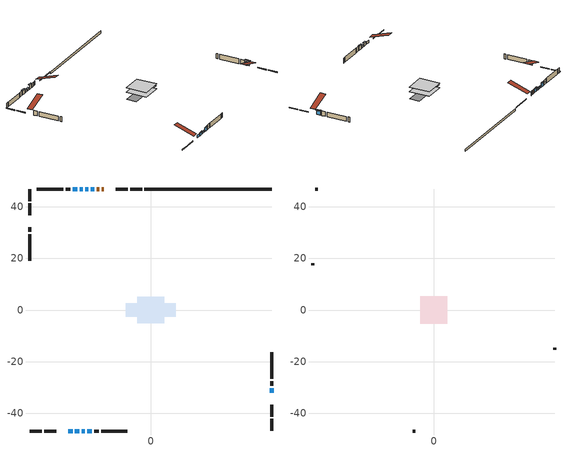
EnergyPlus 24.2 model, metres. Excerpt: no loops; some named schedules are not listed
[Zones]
conditioned space
 floor adiabatic (Floor2 construction): -5.02,-5.02 -5.02,5.02 5.02,5.02 5.02,-5.02 z0.55
 floor adiabatic (AdiabaticFloorConstruction): -5.2,-5.2 -5.2,5.2 5.2,5.2 5.2,-5.2 z0.55
 floor foundation (Slab1 construction): -9.77,-2.57 -9.77,2.57 9.77,2.57 9.77,-2.57 z-0.52
 wall outside (RimJoist1 construction): -3.36,46.94 -8.03,46.94 / -46.94,-46.94 -42.27,-46.94 / -46.94,46.94 -46.94,42.27 / 46.94,-46.94 46.94,-42.27 z0.55:0.85
 wall outside (RimJoist2 construction): -8.96,46.94 -13.63,46.94 / -41.34,-46.94 -36.67,-46.94 / -46.94,41.34 -46.94,36.67 / 46.94,-41.34 46.94,-36.67 z0.55:0.85
 wall outside (AdiabaticWallConstruction 1): -18.21,46.94 -19.02,46.94 / -19.95,46.94 -20.92,46.94 z0.55:2.58
 wall outside (AdiabaticWallConstruction): 46.94,-32.1 46.94,-30.32 z0.55:2.53; -32.1,-46.94 -30.35,-46.94 z0.55:1.77; -21.85,46.94 -23.37,46.94 / -28.44,46.94 -30.27,46.94 / -24.67,-46.94 -22.94,-46.94 z0.55:2.58; -24.3,46.94 -25.42,46.94 z0.55:1.41; -26.35,46.94 -27.51,46.94 z0.55:1.72; -29.42,-46.94 -27.69,-46.94 z0.55:1.97; -26.76,-46.94 -25.59,-46.94 z0.55:1.57
 wall outside (Wall1 construction): -31.2,46.94 -33.01,46.94 / -22.01,-46.94 -20.19,-46.94 / -46.94,32.1 -46.94,30.28 / 46.94,-29.39 46.94,-27.58 z0.55:2.99
 wall outside (Wall2 construction): -33.94,46.94 -44.16,46.94 / -19.27,-46.94 -9.05,-46.94 / -46.94,29.35 -46.94,19.14 / 46.94,-26.65 46.94,-16.43 z0.55:2.99
 wall foundation (FoundationWall1 construction): 46.94,46.94 -2.43,46.94 z-0.52:0.55
 window (WindowConstruction): 46.94,-32.1 46.94,-30.32 z0.55:2.53
 window (WindowConstruction 8): -32.1,-46.94 -30.35,-46.94 z0.55:1.77
 window (WindowConstruction 1): -21.85,46.94 -23.37,46.94 z0.55:2.58
 window (WindowConstruction 2): -24.3,46.94 -25.42,46.94 z0.55:1.41
 window (WindowConstruction 3): -26.35,46.94 -27.51,46.94 z0.55:1.72
 window (WindowConstruction 4): -28.44,46.94 -30.27,46.94 z0.55:2.58
 window (WindowConstruction 5): -29.42,-46.94 -27.69,-46.94 z0.55:1.97
 window (WindowConstruction 6): -26.76,-46.94 -25.59,-46.94 z0.55:1.56
 window (WindowConstruction 7): -24.66,-46.94 -22.94,-46.94 z0.55:2.58
 door (Door): -18.21,46.94 -19.02,46.94 z0.55:2.58
 door (Door 1): -19.95,46.94 -20.92,46.94 z0.55:2.58
 ceiling adiabatic (AdiabaticFloorConstruction): 5.2,-5.2 5.2,5.2 -5.2,5.2 -5.2,-5.2 z0.55
attic - vented
 floor to conditioned space (Floor1 construction Reversed): -5.3,-5.3 -5.3,5.3 5.3,5.3 5.3,-5.3 z2.99
 wall outside (Wall3 construction): -45.09,46.94 -46.02,46.94 / -8.12,-46.94 -7.19,-46.94 / -46.94,18.21 -46.94,17.28 / 46.94,-15.5 46.94,-14.57 z0.55:2.99
 roof outside (Roof1 construction): -17.28,46.94,2.99 -17.28,36.62,6.43 -14.56,36.62,6.43 -14.56,46.94,2.99; -33.02,-46.94,2.99 -33.02,-36.62,6.43 -35.75,-36.62,6.43 -35.75,-46.94,2.99; -46.94,33.02,2.99 -36.62,33.02,6.43 -36.62,35.75,6.43 -46.94,35.75,2.99; 46.94,-33.02,2.99 36.62,-33.02,6.43 36.62,-35.75,6.43 46.94,-35.75,2.99
shading: 46.94,-29.71 46.94,-32.7 47.55,-32.7 47.55,-29.71 z3.14; -23.52,46.94 -21.7,46.94 -21.7,47.55 -23.52,47.55 z2.73; -25.57,46.94 -24.15,46.94 -24.15,47.55 -25.57,47.55 z1.56; -27.66,46.94 -26.2,46.94 -26.2,47.55 -27.66,47.55 z1.87; -30.42,46.94 -28.29,46.94 -28.29,47.55 -30.42,47.55 z2.73; -27.54,-46.94 -29.57,-46.94 -29.57,-47.55 -27.54,-47.55 z2.12; -25.44,-46.94 -26.91,-46.94 -26.91,-47.55 -25.44,-47.55 z1.71; -22.79,-46.94 -24.81,-46.94 -24.81,-47.55 -22.79,-47.55 z2.73
[Building]
Building 1: Terrain=Suburbs
[Site:Location]
Victoria Intl AP_BC: Latitude {deg}=48.65; Longitude {deg}=-123.43; Time Zone {hr}=-8; Elevation {m}=20; Keep Site Location Information=Yes
[Site:GroundTemperature:Shallow]
8.05499, 7.06759, 6.98852, 7.45709, 9.33813, 11.2104, 12.8336, 13.8618, 13.9492, 13.1129, 11.5311, 9.71625
[Site:WaterMainsTemperature]
Calculation Method=Schedule; Temperature Schedule=mains temperature schedule
[Material] Roughness=Rough; Thermal Absorptance=0.9
Name | Thickness {m} | Conductivity {W/m-K} | Density {kg/m3} | Specific Heat {J/kg-K} | Solar Absorptance | Visible Absorptance
asphalt or fiberglass shingles | 0.00635 | 0.162714 | 1121.4 | 1465.45 | 0.4 | 0.4
ceiling loosefill ins | 0.0846667 | 0.0480833 | 16.02 | 1046.75 | 0.7 | 0.7
ceiling stud and cavity | 0.1397 | 0.115821 | 65.682 | 1177.47 | 0.7 | 0.7
concrete 4.0 in. | 0.1016 | 1.803125 | 2242.8 | 837.4 | 0.7 | 0.7
concrete 8.0 in. | 0.2032 | 1.803125 | 2242.8 | 837.4 | 0.7 | 0.7
door material | 0.04445 | 0.188738 | 512.64 | 1214.23 | 0.7 | 0.7
door material 1 | 0.04445 | 0.053851 | 512.64 | 1214.23 | 0.7 | 0.7
exterior vertical ins | 0.00777259 | 0.029427 | 32.04 | 1214.23 | 0.7 | 0.7
floor covering | 0.0127 | 9.015625 | 54.468 | 1339.84 | 0.6 | 0.6
floor covering 1 | 0.0127 | 0.0433444 | 54.468 | 1339.84 | 0.6 | 0.6
floor rigid ins; wall rigid ins | 0.512978 | 0.029427 | 32.04 | 1214.23 | 0.7 | 0.7
floor stud and cavity | 0.0889 | 0.340671 | 50.32683 | 1063.81 | 0.7 | 0.7
floor stud and cavity 1 | 0.1397 | 1.75129 | 37.0049 | 1207.88 | 0.7 | 0.7
furniture material conditioned space 1 | 0.1524 | 0.115458 | 640.8 | 1214.23 | 0.6 | 0.6
gypsum board | 0.0127 | 0.160291 | 801 | 837.4 | 0.6 | 0.6
gypsum board 1 | 0.0127 | 0.160291 | 801 | 837.4 | 0.7 | 0.7
osb sheathing 0.5 in. | 0.0127 | 0.115458 | 512.64 | 1214.23 | 0.7 | 0.7
osb sheathing 0.75 in. | 0.01905 | 0.115458 | 512.64 | 1214.23 | 0.7 | 0.7
osb sheathing 2.0 in. | 0.0508 | 0.115458 | 512.64 | 1214.23 | 0.7 | 0.7
rim joist rigid ins | 0.051816 | 0.029427 | 32.04 | 1214.23 | 0.7 | 0.7
rim joist stud and cavity | 0.0508 | 0.0369597 | 125.044 | 1163.47 | 0.6 | 0.6
rim joist stud and cavity 1 | 0.0508 | 0.153904 | 50.32683 | 1063.81 | 0.6 | 0.6
wall stud and cavity | 0.1397 | 0.0942262 | 139.0536 | 1170.24 | 0.7 | 0.7
wall stud and cavity 1 | 0.1397 | 0.0929022 | 139.0536 | 1170.24 | 0.7 | 0.7
wall stud and cavity 2 | 0.0889 | 6.9971 | 50.32683 | 1063.81 | 0.6 | 0.6
wall stud and cavity 3 | 0.0889 | 0.380278 | 52.3479 | 1209.89 | 0.7 | 0.7
wall stud and cavity 4 | 0.0889 | 0.391764 | 83.0341 | 1211.67 | 0.7 | 0.7
wood siding | 0.0254 | 0.102417 | 544.68 | 1172.36 | 0.4 | 0.4
wood siding 1 | 0.00254 | 0.102417 | 544.68 | 1172.36 | 0.4 | 0.4
wood siding 2; wood siding 3; wood siding 4 | 0.0254 | 0.102417 | 544.68 | 1172.36 | 0.7 | 0.7
[WindowMaterial:SimpleGlazingSystem]
Name | U-Factor {W/m2-K} | Solar Heat Gain Coefficient
WindowMaterial | 1.978783 | 0.65
WindowMaterial 1 | 4.32891 | 0.68
WindowMaterial 2 | 5.50028 | 0.61
WindowMaterial 3 | 4.51458 | 0.67
WindowMaterial 4 | 4.21762 | 0.68
WindowMaterial 5 | 3.48686 | 0.71
WindowMaterial 6 | 4.60599 | 0.66
WindowMaterial 7 | 4.24942 | 0.68
WindowMaterial 8 | 1.209414 | 0.33
[Construction]
AdiabaticFloorConstruction: floor stud and cavity 1, floor rigid ins, osb sheathing 0.75 in., floor covering 1
AdiabaticWallConstruction: wood siding 3, wall rigid ins, wall stud and cavity 3, gypsum board
AdiabaticWallConstruction 1: wood siding 4, wall rigid ins, wall stud and cavity 3, gypsum board
Door: door material
Door 1: door material 1
Floor1 construction Reversed: gypsum board, ceiling stud and cavity, ceiling loosefill ins
Floor2 construction: floor stud and cavity, floor covering
FoundationWall1 construction: concrete 8.0 in., gypsum board 1
furniture construction conditioned space 1: furniture material conditioned space 1
PartitionWallConstruction: gypsum board, wall stud and cavity 4, gypsum board
RimJoist1 construction: wood siding 2, rim joist rigid ins, osb sheathing 2.0 in., rim joist stud and cavity
RimJoist2 construction: wood siding 2, rim joist stud and cavity 1
Roof1 construction: asphalt or fiberglass shingles
Slab1 construction: concrete 4.0 in.
Wall1 construction: wood siding, osb sheathing 0.5 in., wall stud and cavity, gypsum board
Wall2 construction: wood siding, osb sheathing 0.5 in., wall stud and cavity 1, gypsum board
Wall3 construction: wood siding 1, wall stud and cavity 2
WindowConstruction: WindowMaterial
WindowConstruction 1: WindowMaterial 1
WindowConstruction 2: WindowMaterial 2
WindowConstruction 3: WindowMaterial 3
WindowConstruction 4: WindowMaterial 4
WindowConstruction 5: WindowMaterial 5
WindowConstruction 6: WindowMaterial 6
WindowConstruction 7: WindowMaterial 7
WindowConstruction 8: WindowMaterial 8
[Zone] Multiplier=1; Part of Total Floor Area=Yes
Name | Volume {m3}
attic - vented | 62.814
conditioned space | 468.7
[Space]
Name | Zone | Volume {m3}
attic - vented 1 | attic - vented | 62.814
conditioned space 1 | conditioned space | 468.7
[ZoneInfiltration:EffectiveLeakageArea]
infil attic - vented 1: Zone or Space=attic - vented 1; Schedule=Always On Discrete; Effective Air Leakage Area {cm2}=4996; Stack Coefficient=0.00040893; Wind Coefficient=1.36629e-05
[ZoneMixing]
whole house fan mix: Zone or Space=attic - vented; Schedule=Always On Continuous; Design Flow Rate Calculation Method=Flow/Zone; Design Flow Rate {m3/s}=0; Source Zone or Space=conditioned space
[SurfaceProperty:ExposedFoundationPerimeter]
Slab1: Exposed Perimeter Calculation Method=TotalExposedPerimeter; Total Exposed Perimeter {m}=49.379
[InternalMass] Zone or ZoneList=conditioned space; Space or SpaceList=conditioned space 1
Name | Construction | Surface Area {m2}
furniture mass conditioned space 1 | furniture construction conditioned space 1 | 123.808
partition wall mass | PartitionWallConstruction | 208.91
[Lights]
interior lighting: Zone or ZoneList or Space or SpaceList=conditioned space 1; Schedule=interior lighting schedule; Design Level Calculation Method=LightingLevel; Lighting Level {W}=343.2; Return Air Fraction=0; Fraction Radiant=0.6; Fraction Visible=0.2; Fraction Replaceable=1
[People]
occupants: Zone or ZoneList or Space or SpaceList=conditioned space 1; Number of People Schedule=occupants schedule; Number of People Calculation Method=People; Number of People=3; Fraction Radiant=0.314171; Sensible Heat Fraction=0.56303; Activity Level Schedule=occupants activity schedule; Carbon Dioxide Generation Rate {m3/s-W}=0; Enable ASHRAE 55 Comfort Warnings=No; Mean Radiant Temperature Calculation Type=EnclosureAveraged
[ElectricEquipment] Zone or ZoneList or Space or SpaceList=conditioned space 1; Design Level Calculation Method=EquipmentLevel
Name | Schedule | Design Level {W} | Fraction Latent | Fraction Radiant | Fraction Lost
clothes dryer | clothes dryer schedule | 140.772 | 0.015 | 0.081 | 0.85
clothes washer | clothes washer schedule | 32.1985 | 0.03 | 0.162 | 0.7
cooking range | cooking range schedule | 215.147 | 0.08 | 0.432 | 0.2
dishwasher | dishwasher schedule | 66.8632 | 0.3 | 0.18 | 0.4
fridge | fridge schedule | 72.9452 | 0 | 0.6 | 0
mech vent bath fan 0 | mech vent bath fan 0 schedule | 50.2 | 0 | 0 | 1
mech vent bath fan 1 | mech vent bath fan 1 schedule | 50.2 | 0 | 0 | 1
mech vent house fan | mech vent house fan schedule | 0 | 0 | 0 | 1
mech vent house fan cfis | mech vent house fan cfis schedule | 0 | 0 | 0 | 0
misc plug loads | misc plug loads schedule | 494.7 | 0.045 | 0.513 | 0.1
whole house fan | Always On Discrete | 0 | 0 | 0 | 1
[OtherEquipment] Zone or ZoneList or Space or SpaceList=conditioned space 1; Design Level Calculation Method=EquipmentLevel
Name | Fuel Type | Schedule | Design Level {W} | Fraction Latent | Fraction Radiant | Fraction Lost
clothes dryer 1 | Electricity | clothes dryer schedule | 0 | 0.015 | 0.081 | 0.85
cooking range 1 | Electricity | cooking range schedule | 0 | 0.08 | 0.432 | 0.2
general water use latent | None | general water use schedule | 62.594 | 1 | 0 | 0
general water use sensible | None | general water use schedule | -61.6891 | 0 | 0.6 | 0
mech vent house fan latent load | None | Always On Discrete | 0 | 1 | 0 | 0
mech vent house fan sensible load | None | Always On Discrete | 0 | 0 | 0 | 0
water heater energy adjustment1 | Electricity | Always On Discrete | 0.01 | 0 | 0 | 1
[ZoneInfiltration:DesignFlowRate] Zone or ZoneList or Space or SpaceList=conditioned space 1; Schedule=Always On Discrete; Design Flow Rate Calculation Method=Flow/Zone; Design Flow Rate {m3/s}=0
infil flow; natural vent flow; whole house fan flow
[AvailabilityManager:Scheduled]
air source heat pump airloop Availability Manager: Schedule=Always On Discrete
[Foundation:Kiva]
Foundation Kiva 1: Initial Indoor Air Temperature {C}=18; Wall Height Above Grade {m}=0.550012; Wall Depth Below Slab {m}=0.2032; Custom Block Material Name 1=exterior vertical ins; Custom Block Depth 1 {m}=1.07; Custom Block X Position 1 {m}=0.2159; Custom Block Z Position 1 {m}=0
[Foundation:Kiva:Settings]
Soil Conductivity {W/m-K}=0.849921; Soil Density {kg/m3}=1842.3; Soil Specific Heat {J/kg-K}=418.7; Ground Solar Absorptivity=0.9; Ground Thermal Absorptivity=0.9; Ground Surface Roughness {m}=0.03; Far-Field Width {m}=40; Deep-Ground Boundary Condition=ZeroFlux; Deep-Ground Depth {m}=40; Minimum Cell Dimension {m}=0.2; Maximum Cell Growth Coefficient=3; Simulation Timestep=Timestep
[Exterior:Lights]
exterior lighting: Schedule=exterior lighting schedule; Design Level {W}=75.6
[EnergyManagementSystem:GlobalVariable]
air_source_heat_pump_airloop_Fan_RTF
infil_program_Qfan
infil_program_Qinf
natural_vent_program_Qnv
natural_vent_program_Qwhf
[EnergyManagementSystem:Sensor]
Name | Output:Variable or Output:Meter Index Key | Output:Variable or Output:Meter
airflow_gain | infil flow | Infiltration Sensible Heat Gain Energy
airflow_gain_1 | natural vent flow | Infiltration Sensible Heat Gain Energy
airflow_gain_2 | whole house fan flow | Infiltration Sensible Heat Gain Energy
airflow_loss | infil flow | Infiltration Sensible Heat Loss Energy
airflow_loss_1 | natural vent flow | Infiltration Sensible Heat Loss Energy
airflow_loss_2 | whole house fan flow | Infiltration Sensible Heat Loss Energy
clg_load_cond |  | Cooling:EnergyTransfer:Zone:CONDITIONED SPACE
clg_sp_s; clg_sp_s_1 | cooling setpoint | Schedule Value
clothes_dryer_exhaust_0_sch_s | clothes dryer exhaust 0 schedule | Schedule Value
cool_season | cooling season schedule | Schedule Value
htg_load_cond |  | Heating:EnergyTransfer:Zone:CONDITIONED SPACE
htg_sp_s; htg_sp_s_1 | heating setpoint | Schedule Value
ig_ee_conv | clothes dryer | Electric Equipment Convective Heating Energy
ig_ee_conv_2 | cooking range | Electric Equipment Convective Heating Energy
ig_ee_conv_4 | fridge | Electric Equipment Convective Heating Energy
ig_ee_conv_5 | misc plug loads | Electric Equipment Convective Heating Energy
ig_ee_conv_6 | whole house fan | Electric Equipment Convective Heating Energy
ig_ee_rad | clothes dryer | Electric Equipment Radiant Heating Energy
ig_ee_rad_2 | cooking range | Electric Equipment Radiant Heating Energy
ig_ee_rad_4 | fridge | Electric Equipment Radiant Heating Energy
ig_ee_rad_5 | misc plug loads | Electric Equipment Radiant Heating Energy
ig_ee_rad_6 | whole house fan | Electric Equipment Radiant Heating Energy
ig_lgt_conv | interior lighting | Lights Convective Heating Energy
ig_lgt_rad | interior lighting | Lights Radiant Heating Energy
ig_lgt_vis | interior lighting | Lights Visible Radiation Heating Energy
ig_oe_conv | clothes dryer 1 | Other Equipment Convective Heating Energy
ig_oe_conv_1 | cooking range 1 | Other Equipment Convective Heating Energy
ig_oe_conv_2 | general water use latent | Other Equipment Convective Heating Energy
ig_oe_conv_3 | general water use sensible | Other Equipment Convective Heating Energy
ig_oe_conv_4 | water heater energy adjustment1 | Other Equipment Convective Heating Energy
ig_oe_rad | clothes dryer 1 | Other Equipment Radiant Heating Energy
ig_oe_rad_1 | cooking range 1 | Other Equipment Radiant Heating Energy
ig_oe_rad_2 | general water use latent | Other Equipment Radiant Heating Energy
ig_oe_rad_3 | general water use sensible | Other Equipment Radiant Heating Energy
ig_oe_rad_4 | water heater energy adjustment1 | Other Equipment Radiant Heating Energy
ig_ppl_conv | occupants | People Convective Heating Energy
ig_ppl_rad | occupants | People Radiant Heating Energy
im_conv | furniture mass conditioned space 1 | Surface Inside Face Convection Heat Gain Energy
im_conv_1 | partition wall mass | Surface Inside Face Convection Heat Gain Energy
im_ig | furniture mass conditioned space 1 | Surface Inside Face Internal Gains Radiation Heat Gain Energy
im_ig_1 | partition wall mass | Surface Inside Face Internal Gains Radiation Heat Gain Energy
im_lgt | furniture mass conditioned space 1 | Surface Inside Face Lights Radiation Heat Gain Energy
im_lgt_1 | partition wall mass | Surface Inside Face Lights Radiation Heat Gain Energy
im_sol | furniture mass conditioned space 1 | Surface Inside Face Solar Radiation Heat Gain Energy
im_sol_1 | partition wall mass | Surface Inside Face Solar Radiation Heat Gain Energy
im_surf | furniture mass conditioned space 1 | Surface Inside Face Net Surface Thermal Radiation Heat Gain Energy
im_surf_1 | partition wall mass | Surface Inside Face Net Surface Thermal Radiation Heat Gain Energy
mech_vent_bath_fan_0_sch_s | mech vent bath fan 0 schedule | Schedule Value
mech_vent_bath_fan_1_sch_s | mech vent bath fan 1 schedule | Schedule Value
mv_conv | mech vent bath fan 0 | Electric Equipment Convective Heating Energy
mv_conv_1 | mech vent bath fan 1 | Electric Equipment Convective Heating Energy
mv_conv_2 | mech vent house fan | Electric Equipment Convective Heating Energy
mv_conv_3 | mech vent house fan cfis | Electric Equipment Convective Heating Energy
mv_conv_4 | mech vent house fan latent load | Other Equipment Convective Heating Energy
mv_conv_5 | mech vent house fan sensible load | Other Equipment Convective Heating Energy
mv_rad | mech vent bath fan 0 | Electric Equipment Radiant Heating Energy
mv_rad_1 | mech vent bath fan 1 | Electric Equipment Radiant Heating Energy
mv_rad_2 | mech vent house fan | Electric Equipment Radiant Heating Energy
mv_rad_3 | mech vent house fan cfis | Electric Equipment Radiant Heating Energy
mv_rad_4 | mech vent house fan latent load | Other Equipment Radiant Heating Energy
mv_rad_5 | mech vent house fan sensible load | Other Equipment Radiant Heating Energy
natural_vent_s | natural vent schedule | Schedule Value
out_pb_s |  | Site Outdoor Air Barometric Pressure
out_wt_s |  | Site Outdoor Air Humidity Ratio
site_vw_s |  | Site Wind Speed
ss_back_out | Window1 | Surface Window Shortwave from Zone Back Out Window Heat Transfer Rate
ss_back_out_1 | Window10 | Surface Window Shortwave from Zone Back Out Window Heat Transfer Rate
ss_back_out_2 | Window2 | Surface Window Shortwave from Zone Back Out Window Heat Transfer Rate
ss_back_out_3 | Window3 | Surface Window Shortwave from Zone Back Out Window Heat Transfer Rate
ss_back_out_4 | Window5 | Surface Window Shortwave from Zone Back Out Window Heat Transfer Rate
ss_back_out_5 | Window6 | Surface Window Shortwave from Zone Back Out Window Heat Transfer Rate
ss_back_out_6 | Window7 | Surface Window Shortwave from Zone Back Out Window Heat Transfer Rate
ss_back_out_7 | Window8 | Surface Window Shortwave from Zone Back Out Window Heat Transfer Rate
ss_back_out_8 | Window9 | Surface Window Shortwave from Zone Back Out Window Heat Transfer Rate
ss_conv | Door1 | Surface Inside Face Convection Heat Gain Energy
ss_conv_1 | Door2 | Surface Inside Face Convection Heat Gain Energy
ss_conv_10 | Window9 | Surface Inside Face Convection Heat Gain Energy
ss_conv_2 | Window1 | Surface Inside Face Convection Heat Gain Energy
ss_conv_3 | Window10 | Surface Inside Face Convection Heat Gain Energy
ss_conv_4 | Window2 | Surface Inside Face Convection Heat Gain Energy
ss_conv_5 | Window3 | Surface Inside Face Convection Heat Gain Energy
ss_conv_6 | Window5 | Surface Inside Face Convection Heat Gain Energy
ss_conv_7 | Window6 | Surface Inside Face Convection Heat Gain Energy
ss_conv_8 | Window7 | Surface Inside Face Convection Heat Gain Energy
ss_conv_9 | Window8 | Surface Inside Face Convection Heat Gain Energy
ss_ig | Door1 | Surface Inside Face Internal Gains Radiation Heat Gain Energy
ss_ig_1 | Door2 | Surface Inside Face Internal Gains Radiation Heat Gain Energy
ss_ig_10 | Window9 | Surface Inside Face Internal Gains Radiation Heat Gain Energy
ss_ig_2 | Window1 | Surface Inside Face Internal Gains Radiation Heat Gain Energy
ss_ig_3 | Window10 | Surface Inside Face Internal Gains Radiation Heat Gain Energy
ss_ig_4 | Window2 | Surface Inside Face Internal Gains Radiation Heat Gain Energy
ss_ig_5 | Window3 | Surface Inside Face Internal Gains Radiation Heat Gain Energy
ss_ig_6 | Window5 | Surface Inside Face Internal Gains Radiation Heat Gain Energy
ss_ig_7 | Window6 | Surface Inside Face Internal Gains Radiation Heat Gain Energy
ss_ig_8 | Window7 | Surface Inside Face Internal Gains Radiation Heat Gain Energy
ss_ig_9 | Window8 | Surface Inside Face Internal Gains Radiation Heat Gain Energy
ss_lgt | Door1 | Surface Inside Face Lights Radiation Heat Gain Energy
ss_lgt_1 | Door2 | Surface Inside Face Lights Radiation Heat Gain Energy
ss_sol | Door1 | Surface Inside Face Solar Radiation Heat Gain Energy
ss_sol_1 | Door2 | Surface Inside Face Solar Radiation Heat Gain Energy
ss_surf | Door1 | Surface Inside Face Net Surface Thermal Radiation Heat Gain Energy
ss_surf_1 | Door2 | Surface Inside Face Net Surface Thermal Radiation Heat Gain Energy
ss_surf_10 | Window9 | Surface Inside Face Net Surface Thermal Radiation Heat Gain Energy
ss_surf_2 | Window1 | Surface Inside Face Net Surface Thermal Radiation Heat Gain Energy
ss_surf_3 | Window10 | Surface Inside Face Net Surface Thermal Radiation Heat Gain Energy
ss_surf_4 | Window2 | Surface Inside Face Net Surface Thermal Radiation Heat Gain Energy
ss_surf_5 | Window3 | Surface Inside Face Net Surface Thermal Radiation Heat Gain Energy
ss_surf_6 | Window5 | Surface Inside Face Net Surface Thermal Radiation Heat Gain Energy
ss_surf_7 | Window6 | Surface Inside Face Net Surface Thermal Radiation Heat Gain Energy
ss_surf_8 | Window7 | Surface Inside Face Net Surface Thermal Radiation Heat Gain Energy
ss_surf_9 | Window8 | Surface Inside Face Net Surface Thermal Radiation Heat Gain Energy
ss_trans_in | Window1 | Surface Window Transmitted Solar Radiation Rate
ss_trans_in_1 | Window10 | Surface Window Transmitted Solar Radiation Rate
ss_trans_in_2 | Window2 | Surface Window Transmitted Solar Radiation Rate
ss_trans_in_3 | Window3 | Surface Window Transmitted Solar Radiation Rate
ss_trans_in_4 | Window5 | Surface Window Transmitted Solar Radiation Rate
ss_trans_in_5 | Window6 | Surface Window Transmitted Solar Radiation Rate
ss_trans_in_6 | Window7 | Surface Window Transmitted Solar Radiation Rate
ss_trans_in_7 | Window8 | Surface Window Transmitted Solar Radiation Rate
ss_trans_in_8 | Window9 | Surface Window Transmitted Solar Radiation Rate
ss_trans_out | Window1 | Surface Inside Face Initial Transmitted Diffuse Transmitted Out Window Solar Radiation Rate
ss_trans_out_1 | Window10 | Surface Inside Face Initial Transmitted Diffuse Transmitted Out Window Solar Radiation Rate
ss_trans_out_2 | Window2 | Surface Inside Face Initial Transmitted Diffuse Transmitted Out Window Solar Radiation Rate
ss_trans_out_3 | Window3 | Surface Inside Face Initial Transmitted Diffuse Transmitted Out Window Solar Radiation Rate
ss_trans_out_4 | Window5 | Surface Inside Face Initial Transmitted Diffuse Transmitted Out Window Solar Radiation Rate
ss_trans_out_5 | Window6 | Surface Inside Face Initial Transmitted Diffuse Transmitted Out Window Solar Radiation Rate
ss_trans_out_6 | Window7 | Surface Inside Face Initial Transmitted Diffuse Transmitted Out Window Solar Radiation Rate
ss_trans_out_7 | Window8 | Surface Inside Face Initial Transmitted Diffuse Transmitted Out Window Solar Radiation Rate
ss_trans_out_8 | Window9 | Surface Inside Face Initial Transmitted Diffuse Transmitted Out Window Solar Radiation Rate
s_conv | Floor1 | Surface Inside Face Convection Heat Gain Energy
s_conv_1 | Floor2 | Surface Inside Face Convection Heat Gain Energy
s_conv_10 | RimJoist2:180 | Surface Inside Face Convection Heat Gain Energy
s_conv_11 | RimJoist2:270 | Surface Inside Face Convection Heat Gain Energy
s_conv_12 | RimJoist2:90 | Surface Inside Face Convection Heat Gain Energy
s_conv_13 | Slab1 | Surface Inside Face Convection Heat Gain Energy
s_conv_14 | Wall1:0 | Surface Inside Face Convection Heat Gain Energy
s_conv_15 | Wall1:180 | Surface Inside Face Convection Heat Gain Energy
s_conv_16 | Wall1:270 | Surface Inside Face Convection Heat Gain Energy
s_conv_17 | Wall1:90 | Surface Inside Face Convection Heat Gain Energy
s_conv_18 | Wall2:0 | Surface Inside Face Convection Heat Gain Energy
s_conv_19 | Wall2:180 | Surface Inside Face Convection Heat Gain Energy
s_conv_2 | FoundationWall1 | Surface Inside Face Convection Heat Gain Energy
s_conv_20 | Wall2:270 | Surface Inside Face Convection Heat Gain Energy
s_conv_21 | Wall2:90 | Surface Inside Face Convection Heat Gain Energy
s_conv_3 | inferred conditioned ceiling | Surface Inside Face Convection Heat Gain Energy
s_conv_4 | inferred conditioned floor | Surface Inside Face Convection Heat Gain Energy
s_conv_5 | RimJoist1:0 | Surface Inside Face Convection Heat Gain Energy
s_conv_6 | RimJoist1:180 | Surface Inside Face Convection Heat Gain Energy
s_conv_7 | RimJoist1:270 | Surface Inside Face Convection Heat Gain Energy
s_conv_8 | RimJoist1:90 | Surface Inside Face Convection Heat Gain Energy
s_conv_9 | RimJoist2:0 | Surface Inside Face Convection Heat Gain Energy
s_ig | Floor1 | Surface Inside Face Internal Gains Radiation Heat Gain Energy
s_ig_1 | Floor2 | Surface Inside Face Internal Gains Radiation Heat Gain Energy
s_ig_10 | RimJoist2:180 | Surface Inside Face Internal Gains Radiation Heat Gain Energy
s_ig_11 | RimJoist2:270 | Surface Inside Face Internal Gains Radiation Heat Gain Energy
s_ig_12 | RimJoist2:90 | Surface Inside Face Internal Gains Radiation Heat Gain Energy
s_ig_13 | Slab1 | Surface Inside Face Internal Gains Radiation Heat Gain Energy
